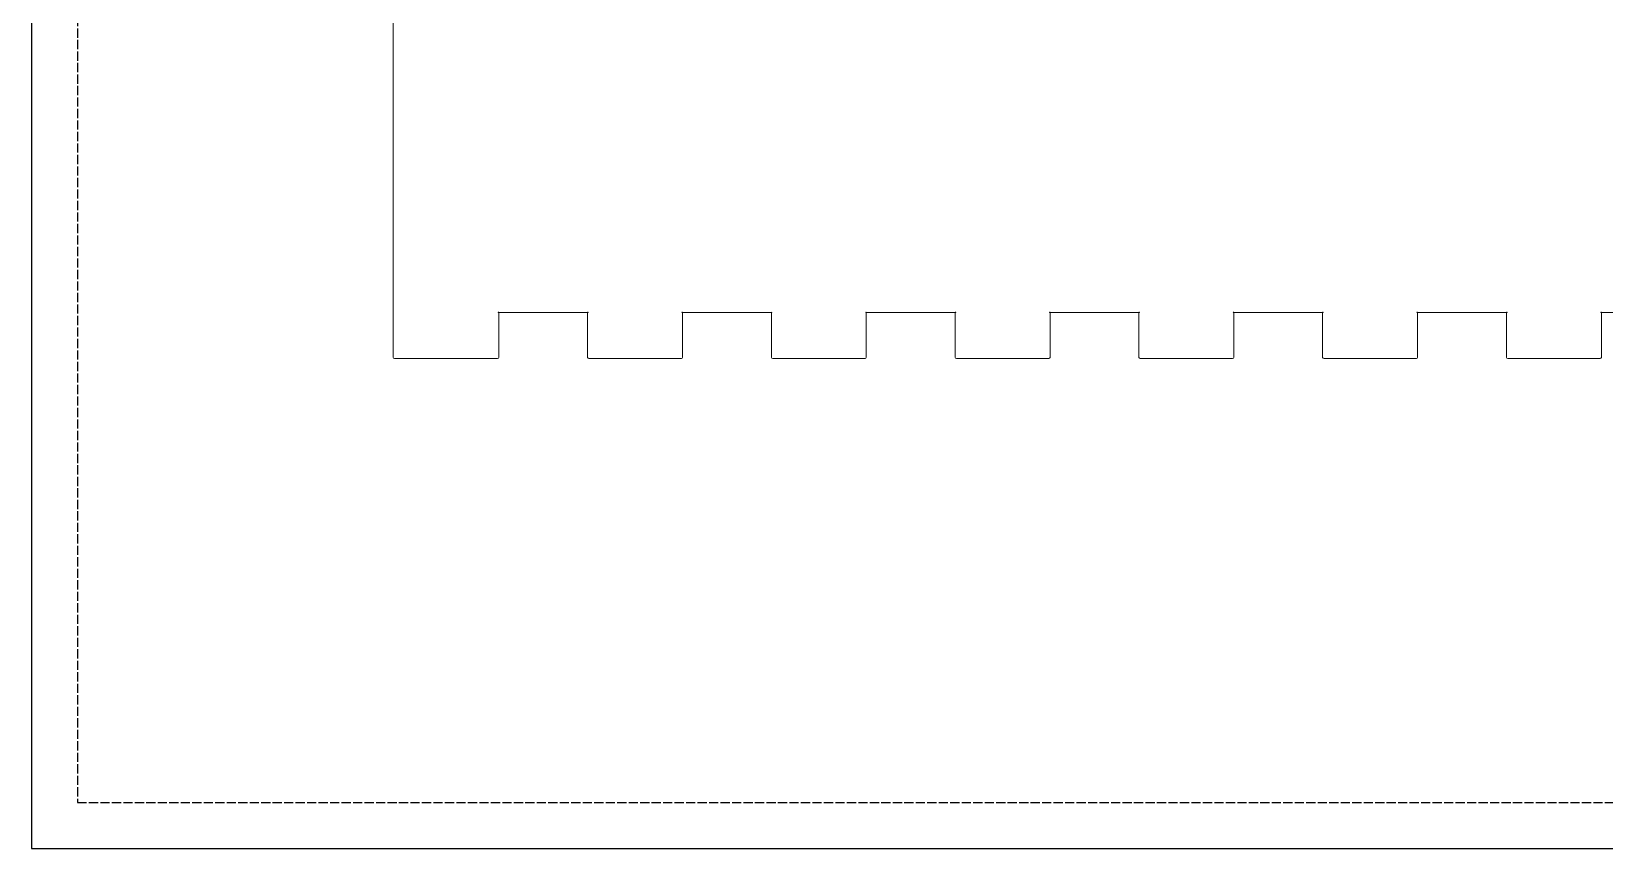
# Model space of a CAD drawing. Header units: millimetres. Extents: x 0 to 610, y 0 to 457.
# Drawn here: x 0 to 102.7, y 0 to 53.3 of the extents above; entities that cross this region are included whole.
import ezdxf

# ---------------------------------------------------------------- set-up
doc = ezdxf.new("R2010")
doc.units = ezdxf.units.MM
doc.header["$LTSCALE"] = 0.05
doc.linetypes.add('Dotted', pattern=[15, 12, -3])
doc.layers.get('0').update_dxf_attribs({"plot": 0})
doc.layers.add('CUT', color=1, linetype='Continuous', lineweight=0)

msp = doc.modelspace()

# ---------------------------------------------------------------- linework, layer by layer
msp.add_lwpolyline([(0, 0), (610, 0), (610, 457), (0, 457)], close=True)
at = {"linetype": 'Dotted'}
msp.add_lwpolyline([(3, 3), (607, 3), (607, 454), (3, 454)], close=True, dxfattribs=at)
at = {"layer": 'CUT'}
for p, q in [((23.62, 35.06), (23.62, 95.06)), ((23.62, 32.06), (23.62, 35.06)), ((30.48, 34.97), (30.48, 35)), ((30.48, 35), (30.51, 35)), ((30.51, 34.96), (30.48, 34.97)), ((30.51, 35), (30.52, 34.97)), ((30.52, 34.96), (30.51, 34.96)), ((30.52, 34.97), (30.52, 34.96)), ((36.32, 34.96), (30.52, 34.96)), ((30.52, 34.96), (30.52, 32.06)), ((36.32, 34.97), (36.34, 35)), ((36.32, 34.96), (36.32, 34.97)), ((36.32, 32.06), (36.32, 34.96)), ((36.33, 34.96), (36.32, 34.96)), ((36.36, 34.97), (36.33, 34.96)), ((36.34, 35), (36.36, 35)), ((36.36, 35), (36.36, 34.97)), ((42.48, 34.97), (42.49, 35)), ((42.51, 34.96), (42.48, 34.97)), ((42.49, 35), (42.51, 35)), ((42.51, 35), (42.52, 34.97)), ((42.52, 34.96), (42.51, 34.96)), ((42.52, 34.97), (42.52, 34.96)), ((48.32, 34.96), (42.52, 34.96)), ((42.52, 34.96), (42.52, 32.06)), ((48.32, 34.97), (48.34, 35)), ((48.32, 34.96), (48.32, 34.97)), ((48.32, 32.06), (48.32, 34.96)), ((48.33, 34.96), (48.32, 34.96)), ((48.36, 34.97), (48.33, 34.96)), ((48.34, 35), (48.36, 35)), ((48.36, 35), (48.36, 34.97)), ((54.48, 34.97), (54.49, 35)), ((54.51, 34.96), (54.48, 34.97)), ((54.49, 35), (54.51, 35)), ((54.51, 35), (54.52, 34.97)), ((54.52, 34.96), (54.51, 34.96)), ((54.52, 34.97), (54.52, 34.96)), ((60.32, 34.96), (54.52, 34.96)), ((54.52, 34.96), (54.52, 32.06)), ((60.32, 34.97), (60.34, 35)), ((60.32, 34.96), (60.32, 34.97)), ((60.32, 32.06), (60.32, 34.96)), ((60.33, 34.96), (60.32, 34.96)), ((60.36, 34.97), (60.33, 34.96)), ((60.34, 35), (60.36, 35)), ((60.36, 35), (60.36, 34.97)), ((66.48, 34.97), (66.49, 35)), ((66.51, 34.96), (66.48, 34.97)), ((66.49, 35), (66.51, 35)), ((66.51, 35), (66.52, 34.97)), ((66.52, 34.96), (66.51, 34.96)), ((66.52, 34.97), (66.52, 34.96)), ((72.32, 34.96), (66.52, 34.96)), ((66.52, 34.96), (66.52, 32.06)), ((72.32, 34.97), (72.34, 35)), ((72.32, 34.96), (72.32, 34.97)), ((72.32, 32.06), (72.32, 34.96)), ((72.33, 34.96), (72.32, 34.96)), ((72.36, 34.97), (72.33, 34.96)), ((72.34, 35), (72.36, 35)), ((72.36, 35), (72.36, 34.97)), ((78.48, 34.97), (78.49, 35)), ((78.51, 34.96), (78.48, 34.97)), ((78.49, 35), (78.51, 35)), ((78.51, 35), (78.52, 34.97)), ((78.52, 34.96), (78.51, 34.96)), ((78.52, 34.97), (78.52, 34.96)), ((84.32, 34.96), (78.52, 34.96)), ((78.52, 34.96), (78.52, 32.06)), ((84.32, 34.97), (84.34, 35)), ((84.32, 34.96), (84.32, 34.97)), ((84.32, 32.06), (84.32, 34.96)), ((84.33, 34.96), (84.32, 34.96)), ((84.36, 34.97), (84.33, 34.96)), ((84.34, 35), (84.36, 35)), ((84.36, 35), (84.36, 34.97)), ((90.48, 34.97), (90.49, 35)), ((90.51, 34.96), (90.48, 34.97)), ((90.49, 35), (90.51, 35)), ((90.51, 35), (90.52, 34.97)), ((90.52, 34.96), (90.51, 34.96)), ((90.52, 34.97), (90.52, 34.96)), ((96.32, 34.96), (90.52, 34.96)), ((90.52, 34.96), (90.52, 32.06)), ((96.32, 34.97), (96.34, 35)), ((96.32, 34.96), (96.32, 34.97)), ((96.32, 32.06), (96.32, 34.96)), ((96.33, 34.96), (96.32, 34.96)), ((96.36, 34.97), (96.33, 34.96)), ((96.34, 35), (96.36, 35)), ((96.36, 35), (96.36, 34.97)), ((102.48, 34.97), (102.49, 35)), ((102.51, 34.96), (102.48, 34.97)), ((102.49, 35), (102.51, 35)), ((102.51, 35), (102.52, 34.97)), ((102.52, 34.96), (102.51, 34.96)), ((102.52, 34.97), (102.52, 34.96)), ((108.32, 34.96), (102.52, 34.96)), ((102.52, 34.96), (102.52, 32.06)), ((23.62, 32.04), (23.62, 32.06)), ((23.65, 31.99), (23.62, 32.04)), ((23.7, 31.96), (23.65, 31.99)), ((23.72, 31.96), (23.7, 31.96)), ((30.42, 31.96), (23.72, 31.96)), ((30.44, 31.96), (30.42, 31.96)), ((30.49, 31.99), (30.44, 31.96)), ((30.52, 32.04), (30.49, 31.99)), ((30.52, 32.06), (30.52, 32.04)), ((36.32, 32.04), (36.32, 32.06)), ((36.35, 31.99), (36.32, 32.04)), ((36.4, 31.96), (36.35, 31.99)), ((36.42, 31.96), (36.4, 31.96)), ((42.42, 31.96), (36.42, 31.96)), ((42.44, 31.96), (42.42, 31.96)), ((42.49, 31.99), (42.44, 31.96)), ((42.52, 32.04), (42.49, 31.99)), ((42.52, 32.06), (42.52, 32.04)), ((48.32, 32.04), (48.32, 32.06)), ((48.35, 31.99), (48.32, 32.04)), ((48.41, 31.96), (48.35, 31.99)), ((48.42, 31.96), (48.41, 31.96)), ((54.42, 31.96), (48.42, 31.96)), ((54.44, 31.96), (54.42, 31.96)), ((54.49, 31.99), (54.44, 31.96)), ((54.52, 32.04), (54.49, 31.99)), ((54.52, 32.06), (54.52, 32.04)), ((60.32, 32.04), (60.32, 32.06)), ((60.35, 31.99), (60.32, 32.04)), ((60.41, 31.96), (60.35, 31.99)), ((60.42, 31.96), (60.41, 31.96)), ((66.42, 31.96), (60.42, 31.96)), ((66.44, 31.96), (66.42, 31.96)), ((66.49, 31.99), (66.44, 31.96)), ((66.52, 32.04), (66.49, 31.99)), ((66.52, 32.06), (66.52, 32.04)), ((72.32, 32.04), (72.32, 32.06)), ((72.35, 31.99), (72.32, 32.04)), ((72.41, 31.96), (72.35, 31.99)), ((72.42, 31.96), (72.41, 31.96)), ((78.42, 31.96), (72.42, 31.96)), ((78.44, 31.96), (78.42, 31.96)), ((78.49, 31.99), (78.44, 31.96)), ((78.52, 32.04), (78.49, 31.99)), ((78.52, 32.06), (78.52, 32.04)), ((84.32, 32.04), (84.32, 32.06)), ((84.35, 31.99), (84.32, 32.04)), ((84.41, 31.96), (84.35, 31.99)), ((84.42, 31.96), (84.41, 31.96)), ((90.42, 31.96), (84.42, 31.96)), ((90.44, 31.96), (90.42, 31.96)), ((90.49, 31.99), (90.44, 31.96)), ((90.52, 32.04), (90.49, 31.99)), ((90.52, 32.06), (90.52, 32.04)), ((96.32, 32.04), (96.32, 32.06)), ((96.35, 31.99), (96.32, 32.04)), ((96.41, 31.96), (96.35, 31.99)), ((96.42, 31.96), (96.41, 31.96)), ((102.42, 31.96), (96.42, 31.96)), ((102.44, 31.96), (102.42, 31.96)), ((102.49, 31.99), (102.44, 31.96)), ((102.52, 32.04), (102.49, 31.99)), ((102.52, 32.06), (102.52, 32.04))]:
    msp.add_line(p, q, dxfattribs=at)

doc.saveas('drawing.dxf')
